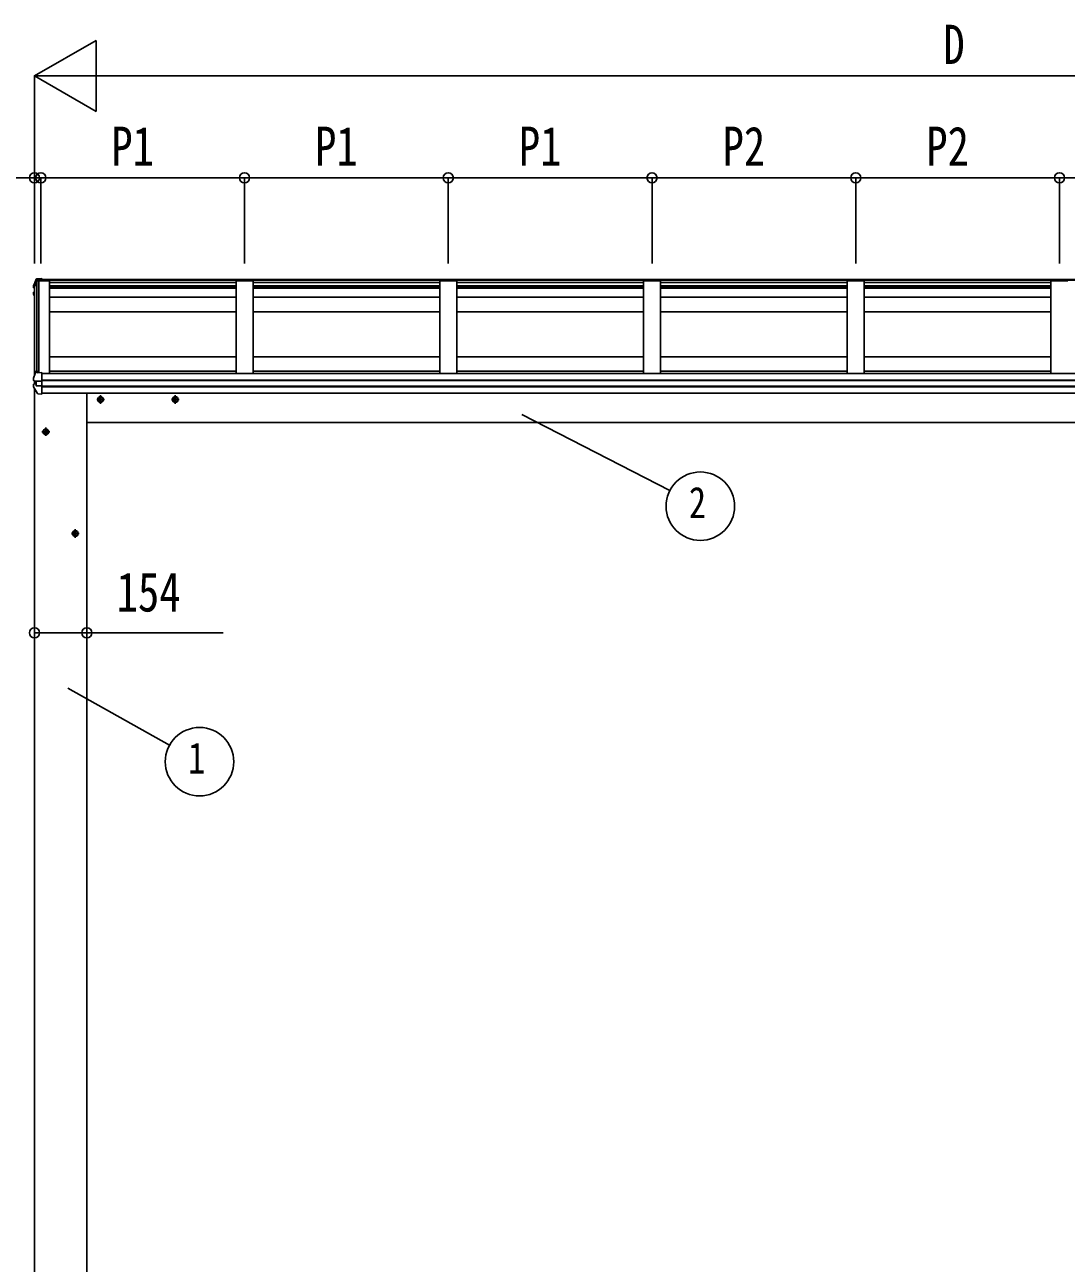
# Model space of a CAD drawing. Units: millimetres, scale not verified. Extents: x -14730 to 14718, y -10403 to 10400.
# Drawn here: x -11317 to -8249, y -7159 to -3509 of the extents above; entities that cross this region are included whole.
import ezdxf
from ezdxf.enums import TextEntityAlignment as Align

# ---------------------------------------------------------------- set-up
doc = ezdxf.new("R2010")
doc.units = ezdxf.units.MM
doc.header["$LTSCALE"] = 50
for name, color, linetype in [('0-4_YKK_12', 2, 'Continuous'), ('0-5_YKK_13', 4, 'Continuous'), ('0-6_YKK_A1', 4, 'Continuous'), ('0-7_YKK_D', 6, 'Continuous')]:
    doc.layers.add(name, color=color, linetype=linetype)
doc.styles.add('ＭＳ ゴシック', font='')
doc.styles.get('ＭＳ ゴシック').set_extended_font_data('MS Gothic')

msp = doc.modelspace()

# ---------------------------------------------------------------- linework, layer by layer
at = {"layer": '0-4_YKK_12'}
msp.add_line((-11288.19, -4533.98), (-11288.19, -4543.37), dxfattribs=at)
at = {"layer": '0-5_YKK_13'}
for p, q in [((-11281.36, -4263.19), (-11280.17, -4263.13)), ((-11280.02, -4262.91), (-11280.39, -4260.44)), ((-11280.17, -4263.13), (-11280.39, -4261.64)), ((-11266.19, -4257.21), (-11280.35, -4257.98)), ((-11269.19, -4262.31), (-11280.02, -4262.91)), ((-11280.02, -4262.91), (-11280.02, -4263.34)), ((-11280.02, -4263.29), (-11269.19, -4263.29)), ((-11269.19, -4260.06), (-11269.19, -4263.29)), ((-11269.19, -4260.06), (-11266.19, -4260.06)), ((-11266.19, -4257.21), (-11266.19, -4257.21)), ((-11266.19, -4257.21), (-11266.19, -4259.64)), ((-11266.19, -4260.06), (-11266.19, -4259.64)), ((-11291.06, -4298.18), (-11291.06, -4302.23)), ((-11291.02, -4297.85), (-11291.03, -4297.91)), ((-11290.66, -4279.23), (-11290.66, -4283.25)), ((-11288.19, -4300.6), (-11290.01, -4300.95)), ((-11289.61, -4284.53), (-11288.19, -4284.8)), ((-11288.19, -4296.59), (-11289.33, -4296.73)), ((-11289.04, -4302.29), (-11288.19, -4302.12)), ((-11288.19, -4282.93), (-11288.76, -4282.82)), ((-11288.19, -4283.28), (-11288.76, -4283.17)), ((-11290.76, -4557.16), (-11290.76, -4550.65)), ((-11289.89, -4558.15), (-11289.96, -4558.14)), ((-11289.89, -4558.15), (-11289.89, -4558.15)), ((-11282.64, -4559.08), (-11289.01, -4558.29)), ((-11283.19, -4559.02), (-11283.19, -4572.81)), ((-11266.19, -4559.08), (-11280.98, -4559.18)), ((-11266.19, -4534.09), (-11266.19, -4533.77)), ((-11266.19, -4534.77), (-11266.19, -4534.09)), ((-11266.19, -4556.98), (-11266.19, -4534.77)), ((-11266.19, -4558.24), (-11266.19, -4556.98)), ((-11266.19, -4559.08), (-11266.19, -4558.24)), ((-11266.19, -4572.94), (-11266.19, -4559.08)), ((-11291.23, -4575.71), (-11291.23, -4569.18)), ((-11283.19, -4566.8), (-11290.42, -4568.2)), ((-11266.19, -4572.94), (-11280.98, -4572.73)), ((-11278.57, -4596.15), (-11278.55, -4596.17)), ((-11266.19, -4597.24), (-11277.78, -4596.62)), ((-11266.19, -4574.85), (-11266.19, -4572.94)), ((-11266.19, -4576.37), (-11266.19, -4574.85)), ((-11266.19, -4596.84), (-11266.19, -4576.37)), ((-11266.19, -4597.24), (-11266.19, -4596.84)), ((-11104.7, -4613.5), (-11081.7, -4613.5)), ((-11093.2, -4626), (-11093.2, -4600.99)), ((-10884.7, -4613.5), (-10861.7, -4613.5)), ((-10873.2, -4626), (-10873.2, -4600.99)), ((-11254.7, -4721), (-11254.7, -4695.99)), ((-11266.2, -4708.5), (-11243.2, -4708.5)), ((-11167.7, -5021), (-11167.7, -4995.99)), ((-11179.2, -5008.5), (-11156.2, -5008.5))]:
    msp.add_line(p, q, dxfattribs=at)
for points in [[(-11283, -4259.19), (-11287.24, -4269.8), (-11290.59, -4278.74), (-11290.65, -4279.02), (-11290.66, -4279.08)], [(-11283, -4262.76), (-11283.99, -4265.25), (-11284.97, -4267.74), (-11285.94, -4270.24), (-11286.9, -4272.75), (-11287.84, -4275.26), (-11288.77, -4277.78), (-11289.69, -4280.3), (-11290.59, -4282.82)], [(-11266.19, -4259.64), (-11280.39, -4260.44), (-11280.39, -4261.64), (-11281.51, -4261.7)], [(-11280.08, -4263.34), (-11280.17, -4262.78), (-11280.17, -4263.13)], [(-11291.03, -4297.86), (-11291.06, -4298.04), (-11291.06, -4298.18)], [(-11290.89, -4302.87), (-11289.43, -4305.41), (-11288.19, -4307.54)], [(-11290.66, -4279.08), (-11290.66, -4279.18), (-11290.66, -4279.24)], [(-11290.7, -4550.32), (-11290.75, -4550.53), (-11290.76, -4550.65)], [(-11282.83, -4529.51), (-11283.86, -4532.1), (-11284.88, -4534.68), (-11285.89, -4537.27), (-11286.88, -4539.87), (-11287.86, -4542.48), (-11288.82, -4545.09), (-11289.77, -4547.7), (-11290.7, -4550.32)], [(-11287.41, -4558.38), (-11288.65, -4558.33), (-11289.89, -4558.15)], [(-11282.64, -4559.08), (-11282.39, -4559.11), (-11282.24, -4559.12)], [(-11266.19, -4533.77), (-11280.19, -4534.45), (-11280.19, -4528.8), (-11281.95, -4528.89)], [(-11093.2, -4621), (-11099.7, -4617.25), (-11099.7, -4609.74), (-11093.2, -4605.99)], [(-11093.2, -4621), (-11086.7, -4617.25), (-11086.7, -4609.74), (-11093.2, -4605.99)], [(-10873.2, -4621), (-10879.7, -4617.25), (-10879.7, -4609.74), (-10873.2, -4605.99)], [(-10873.2, -4621), (-10866.7, -4617.25), (-10866.7, -4609.74), (-10873.2, -4605.99)], [(-11254.7, -4716), (-11261.2, -4712.25), (-11261.2, -4704.74), (-11254.7, -4700.99)], [(-11254.7, -4716), (-11248.2, -4712.25), (-11248.2, -4704.74), (-11254.7, -4700.99)], [(-11167.7, -5016), (-11174.2, -5012.25), (-11174.2, -5004.74), (-11167.7, -5000.99)], [(-11167.7, -5016), (-11161.2, -5012.25), (-11161.2, -5004.74), (-11167.7, -5000.99)]]:
    msp.add_lwpolyline(points, dxfattribs=at)
for centre, radius in [((-11093.2, -4613.5), 8.5), ((-11093.2, -4613.5), 7.7), ((-11093.2, -4613.5), 6.5), ((-10873.2, -4613.5), 8.5), ((-10873.2, -4613.5), 7.7), ((-10873.2, -4613.5), 6.5), ((-11254.7, -4708.5), 8.5), ((-11254.7, -4708.5), 7.7), ((-11254.7, -4708.5), 6.5), ((-11167.7, -5008.5), 8.5), ((-11167.7, -5008.5), 7.7), ((-11167.7, -5008.5), 6.5)]:
    msp.add_circle(centre, radius, dxfattribs=at)
for centre, radius, start, end in [((-10819.25, -4449.75), 498.52, 158.04646, 160.43093), ((-11281.42, -4263.39), 1.7, 92.9577, 157.99775), ((-11280.77, -4260.56), 2.62, 80.76, 148.16555), ((-11281.35, -4263.49), 0.3, 92.95769, 158.00506), ((-11289.77, -4302.23), 1.3, 100.8784, 209.72862), ((-11289.76, -4298.13), 1.3, 99.76805, 169.97457), ((-11289.37, -4283.25), 1.3, 160.55137, 259.11062), ((-11289.31, -4299.06), 2.32, 92.65141, 119.69627), ((-11288.99, -4302.58), 0.299, 100.87832, 209.80871), ((-10856.43, -4053.97), 499.04, 209.85327, 210.09589), ((-10856.43, -4054.32), 499.04, 209.85327, 210.09589), ((-11288.7, -4282.87), 0.299, 160.48478, 259.11069), ((-11288.7, -4282.52), 0.3, 212.93591, 259.04607), ((-11289.76, -4557.16), 1, 180, 258.54639), ((-11281.9, -4529.89), 1, 92.95955, 157.94622), ((-11290.23, -4569.18), 0.998, 100.914, 179.94879), ((-11290.23, -4575.71), 1, 180, 210.67851), ((-10896.29, -4342.01), 459.05, 210.67556, 213.61643), ((-11283.53, -4556.46), 16.37, 271.41275, 274.51688), ((-11277.72, -4595.62), 1, 213.61937, 266.89265)]:
    msp.add_arc(centre, radius, start, end, dxfattribs=at)
for centre, major_axis, ratio, start_param, end_param in [((-11282.34, -4551.56), (-9.96, 2.12), 0.734427, 1.7356015, 1.8609052), ((-11282.19, -4572.62), (1, 0.195), 0.067217, 3.1284981, 3.4826308), ((-11282.34, -4580.34), (9.97, 1.96), 0.736539, 1.29146, 1.4167637)]:
    msp.add_ellipse(centre, major_axis=major_axis, ratio=ratio, start_param=start_param, end_param=end_param, dxfattribs=at)
at = {"layer": '0-6_YKK_A1'}
for p, q in [((-11288.19, -4281.89), (-11281.07, -4263.34)), ((-11281.19, -4263.66), (-11281.19, -4528.85)), ((-11281.07, -4263.34), (-11244.19, -4263.34)), ((-11275.49, -4534.22), (-11275.49, -4263.34)), ((-11269.19, -4261.77), (-5869.19, -4261.77)), ((-11244.19, -4263.34), (-11244.19, -4536.8)), ((-11244.19, -4268.81), (-10694.19, -4268.81)), ((-10644.19, -4263.34), (-10694.19, -4263.34)), ((-10694.19, -4263.34), (-10694.19, -4536.8)), ((-10644.19, -4263.34), (-10694.19, -4263.34)), ((-10644.19, -4263.34), (-10644.19, -4536.8)), ((-10094.19, -4268.81), (-10644.19, -4268.81)), ((-10044.19, -4263.34), (-10094.19, -4263.34)), ((-10094.19, -4263.34), (-10094.19, -4536.8)), ((-10044.19, -4263.34), (-10044.19, -4536.8)), ((-9494.19, -4268.81), (-10044.19, -4268.81)), ((-9444.19, -4263.34), (-9494.19, -4263.34)), ((-9494.19, -4263.34), (-9494.19, -4536.8)), ((-9444.19, -4263.34), (-9444.19, -4536.8)), ((-8894.19, -4268.81), (-9444.19, -4268.81)), ((-8844.19, -4263.34), (-8894.19, -4263.34)), ((-8894.19, -4263.34), (-8894.19, -4536.8)), ((-8844.19, -4263.34), (-8844.19, -4536.8)), ((-8294.19, -4268.81), (-8844.19, -4268.81)), ((-8244.19, -4263.34), (-8294.19, -4263.34)), ((-8294.19, -4263.34), (-8294.19, -4536.8)), ((-11288.19, -4281.89), (-11288.19, -4543.37)), ((-11244.19, -4278.84), (-10694.19, -4278.84)), ((-11244.19, -4283.7), (-10694.19, -4283.7)), ((-11244.19, -4285.22), (-10694.19, -4285.22)), ((-10094.19, -4278.84), (-10644.19, -4278.84)), ((-10094.19, -4283.7), (-10644.19, -4283.7)), ((-10094.19, -4285.22), (-10644.19, -4285.22)), ((-9494.19, -4278.84), (-10044.19, -4278.84)), ((-9494.19, -4283.7), (-10044.19, -4283.7)), ((-9494.19, -4285.22), (-10044.19, -4285.22)), ((-8894.19, -4278.84), (-9444.19, -4278.84)), ((-8894.19, -4283.7), (-9444.19, -4283.7)), ((-8894.19, -4285.22), (-9444.19, -4285.22)), ((-8294.19, -4278.84), (-8844.19, -4278.84)), ((-8294.19, -4283.7), (-8844.19, -4283.7)), ((-8294.19, -4285.22), (-8844.19, -4285.22)), ((-10694.19, -4312.18), (-11244.19, -4312.18)), ((-10094.19, -4312.18), (-10644.19, -4312.18)), ((-9494.19, -4312.18), (-10044.19, -4312.18)), ((-8894.19, -4312.18), (-9444.19, -4312.18)), ((-8294.19, -4312.18), (-8844.19, -4312.18)), ((-10694.19, -4354.69), (-11244.19, -4354.69)), ((-10094.19, -4354.69), (-10644.19, -4354.69)), ((-9494.19, -4354.69), (-10044.19, -4354.69)), ((-8894.19, -4354.69), (-9444.19, -4354.69)), ((-8294.19, -4354.69), (-8844.19, -4354.69)), ((-10694.19, -4487.9), (-11244.19, -4487.9)), ((-10094.19, -4487.9), (-10644.19, -4487.9)), ((-9494.19, -4487.9), (-10044.19, -4487.9)), ((-8894.19, -4487.9), (-9444.19, -4487.9)), ((-8294.19, -4487.9), (-8844.19, -4487.9)), ((-11288.19, -4558.39), (-11288.19, -4567.77)), ((-11266.19, -4536.8), (-5872.19, -4536.8)), ((-11266.19, -4556.32), (-5872.19, -4556.32)), ((-11266.19, -4557.23), (-5872.19, -4557.23)), ((-10694.19, -4530.41), (-11244.19, -4530.41)), ((-10094.19, -4530.41), (-10644.19, -4530.41)), ((-9494.19, -4530.41), (-10044.19, -4530.41)), ((-8894.19, -4530.41), (-9444.19, -4530.41)), ((-8294.19, -4530.41), (-8844.19, -4530.41)), ((-11266.19, -4574.46), (-5872.19, -4574.46)), ((-11266.19, -4576.43), (-5872.19, -4576.43)), ((-11266.19, -4594.45), (-5872.19, -4594.45)), ((-11133.69, -4681.19), (-6004.69, -4681.19))]:
    msp.add_line(p, q, dxfattribs=at)
for points in [[(-11269.19, -4263.34), (-11269.19, -4260.06), (-5869.19, -4260.06)], [(-11287.69, -4581.86), (-11287.69, -7181.2), (-11287.69, -7731.2)], [(-11133.69, -4594.3), (-11133.69, -7181.2), (-11133.69, -7731.2)]]:
    msp.add_lwpolyline(points, dxfattribs=at)
at = {"layer": '0-7_YKK_D'}
for p, q in [((-11288.19, -3660.06), (-11106.32, -3555.06)), ((-11106.32, -3765.06), (-11106.32, -3555.06)), ((-11288.19, -4212.63), (-11288.19, -3659.06)), ((-11288.19, -3660.06), (-11106.32, -3765.06)), ((-11288.19, -3660.06), (-10924.46, -3660.06)), ((-11078.19, -3660.06), (-6060.19, -3660.06)), ((-11288.19, -4084.85), (-11288.19, -3959.06)), ((-11269.19, -4212.63), (-11269.19, -3959.06)), ((-11269.19, -4084.85), (-11269.19, -3959.06)), ((-11269.19, -3960.06), (-10669.19, -3960.06)), ((-10669.19, -4212.63), (-10669.19, -3959.06)), ((-10669.19, -4212.63), (-10669.19, -3959.06)), ((-10669.19, -3960.06), (-10069.19, -3960.06)), ((-10069.19, -4212.63), (-10069.19, -3959.06)), ((-10069.19, -4212.63), (-10069.19, -3959.06)), ((-10069.19, -3960.06), (-9469.19, -3960.06)), ((-9469.19, -4212.63), (-9469.19, -3959.06)), ((-9469.19, -4212.63), (-9469.19, -3959.06)), ((-9469.19, -3960.06), (-8869.19, -3960.06)), ((-8869.19, -4212.63), (-8869.19, -3959.06)), ((-8869.19, -4212.63), (-8869.19, -3959.06)), ((-8869.19, -3960.06), (-8269.19, -3960.06)), ((-8269.19, -4212.63), (-8269.19, -3959.06)), ((-8269.19, -4212.63), (-8269.19, -3959.06)), ((-8269.19, -3960.06), (-7669.19, -3960.06)), ((-9852.92, -4658.04), (-9416.55, -4881.82)), ((-11190.17, -5464.31), (-10889.91, -5631.72))]:
    msp.add_line(p, q, dxfattribs=at)
for points in [[(-11269.19, -3960.06), (-11288.19, -3960.06), (-11534.09, -3960.06)], [(-11287.69, -5301.03), (-11133.69, -5301.03), (-10732.59, -5301.03)]]:
    msp.add_lwpolyline(points, dxfattribs=at)
for centre, radius in [((-11288.19, -3960.06), 14.88), ((-11269.19, -3960.06), 14.88), ((-11269.19, -3960.06), 14.88), ((-10669.19, -3960.06), 14.88), ((-10669.19, -3960.06), 14.88), ((-10069.19, -3960.06), 14.88), ((-10069.19, -3960.06), 14.88), ((-9469.19, -3960.06), 14.88), ((-9469.19, -3960.06), 14.88), ((-8869.19, -3960.06), 14.88), ((-8869.19, -3960.06), 14.88), ((-8269.19, -3960.06), 14.88), ((-8269.19, -3960.06), 14.88), ((-9326.85, -4927.81), 100.8), ((-11287.69, -5301.03), 14.88), ((-11133.69, -5301.03), 14.88), ((-10801.87, -5680.8), 100.8)]:
    msp.add_circle(centre, radius, dxfattribs=at)

# ---------------------------------------------------------------- texts
at = {"layer": '0-7_YKK_D', "style": 'ＭＳ ゴシック', "width": 0.8}
for s, height, p in [('D', 115.5, (-8611.19, -3659.26)), ('P1', 115.5, (-11061.59, -3959.26)), ('P1', 115.5, (-10461.59, -3959.26)), ('P1', 115.5, (-9861.59, -3959.26)), ('P2', 115.5, (-9261.59, -3959.26)), ('P2', 115.5, (-8661.59, -3959.26)), ('2', 92.38, (-9360.45, -4990.81)), ('154', 115.5, (-11046.19, -5273.03)), ('1', 92.38, (-10835.47, -5743.8))]:
    msp.add_text(s, height=height, dxfattribs=at).set_placement(p, align=Align.BOTTOM_LEFT)

doc.saveas('drawing.dxf')
